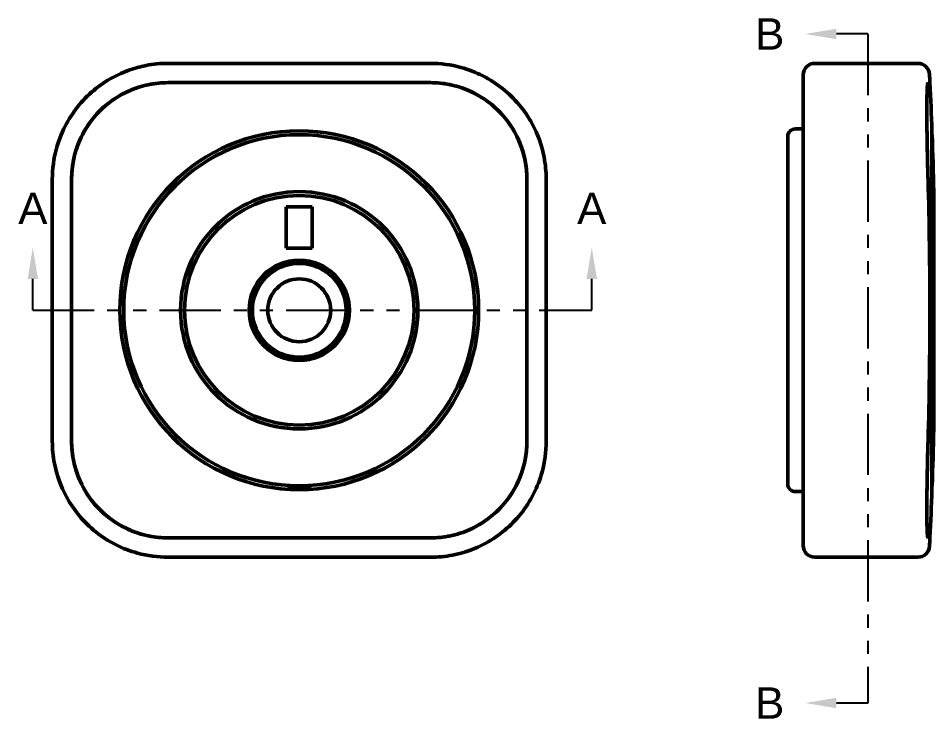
# Model space of a CAD drawing. Header units: inches. Extents: x 0.9 to 14.9, y -1.6 to 10.6.
# Drawn here: x 5.92 to 12.92, y 5.21 to 10.57 of the extents above; entities that cross this region are included whole.
import ezdxf

# ---------------------------------------------------------------- set-up
doc = ezdxf.new("R2010")
doc.units = ezdxf.units.IN
doc.header["$LTSCALE"] = 0.75
doc.header["$MEASUREMENT"] = 0
doc.linetypes.add('PHANTOM2', pattern=[1.25, 0.625, -0.125, 0.125, -0.125, 0.125, -0.125])
doc.layers.add('Annotations', color=7, linetype='Continuous', lineweight=25)
doc.layers.add('Visible', color=7, linetype='Continuous', lineweight=50)
doc.styles.get("Standard").update_dxf_attribs({"font": 'arial.ttf'})

msp = doc.modelspace()

# ---------------------------------------------------------------- linework, layer by layer
at = {"layer": 'Annotations'}
for p, q in [((12.4181, 10.4464), (12.1781, 10.4464)), ((6.0279, 8.3319), (6.0279, 8.5719)), ((10.3052, 8.3319), (10.3052, 8.5719)), ((12.4181, 5.3263), (12.1781, 5.3263))]:
    msp.add_line(p, q, dxfattribs=at)
at = {"layer": 'Annotations', "linetype": 'PHANTOM2', "lineweight": 25}
for p, q in [((12.4181, 10.4464), (12.4181, 5.3263)), ((6.0279, 8.3319), (10.3052, 8.3319))]:
    msp.add_line(p, q, dxfattribs=at)
at = {"layer": 'Annotations'}
for points in [[(12.1781, 10.4064), (11.9381, 10.4464), (12.1781, 10.4864)], [(5.9879, 8.5719), (6.0279, 8.8119), (6.0679, 8.5719)], [(10.2652, 8.5719), (10.3052, 8.8119), (10.3452, 8.5719)], [(12.1781, 5.2863), (11.9381, 5.3263), (12.1781, 5.3663)]]:
    msp.add_solid(points, dxfattribs=at)
at = {"layer": 'Visible', "extrusion": (1, -2.22045e-16, 2.9665e-13)}
for p, q in [((12.787, 10.2216, 1.0039), (12.0116, 10.2216, 1.0039)), ((11.923, 9.7197, 1.0039), (11.864, 9.7197, 1.0039)), ((12.9089, 9.6754), (12.91, 9.6754)), ((11.8049, 9.3358, 1.3287), (11.8049, 7.3279, 1.3287)), ((11.923, 9.3358, 1.8012), (11.923, 7.3279, 1.8012)), ((11.923, 6.9441, 1.0039), (11.864, 6.9441, 1.0039)), ((12.9089, 6.9884), (12.91, 6.9884)), ((12.787, 6.4421, 1.0039), (12.0116, 6.4421, 1.0039))]:
    msp.add_line(p, q, dxfattribs=at)
at = {"layer": 'Visible'}
for p, q in [((7.7102, 8.4742, -0.0006), (7.7374, 8.4742, -0.0006)), ((8.396, 8.4742, -0.0006), (8.4232, 8.4742, -0.0006)), ((8.0372, 6.9736, 0.4453), (8.0962, 6.9736, 0.4453))]:
    msp.add_line(p, q, dxfattribs=at)
at = {"layer": 'Visible', "extrusion": (0, 0, -1)}
for centre, radius in [((-8.0667, 8.3319, -0.5454), 1.373), ((-8.0667, 8.3319, -0.5464), 1.3435), ((-8.0667, 8.3319, -0.3045), 0.3839), ((-8.0667, 8.3319, -0.4453), 0.2406)]:
    msp.add_circle(centre, radius, dxfattribs=at)
at = {"layer": 'Visible'}
for centre, radius in [((8.0667, 8.3319, 0.5586), 0.908), ((8.0667, 8.3319, 0.5575), 0.8784), ((8.0667, 8.3319, 0.2977), 0.3588)]:
    msp.add_circle(centre, radius, dxfattribs=at)
for centre, radius, start, end in [((12.0116, 10.133, 1.0039), 0.0886, 90, 180), ((12.8015, 10.133), 0.0886, 2.92468, 90), ((11.864, 9.6606, 1.0039), 0.0591, 90, 180), ((8.0372, 7.0917, 0.4453), 0.1181, 238.02225, 270), ((8.0962, 7.0917, 0.4453), 0.1181, 270, 301.97775), ((12.0116, 6.5307, 1.0039), 0.0886, 180, 270)]:
    msp.add_arc(centre, radius, start, end, dxfattribs=at)
at = {"layer": 'Visible', "extrusion": (1, -2.22045e-16, 2.9665e-13)}
for centre, radius, start, end in [((9.3358, 1.0039, 11.923), 0.7972, 0, 90), ((9.3358, 1.0039, 11.8049), 0.3248, 0, 90), ((8.3319, 0, 12.9222), 0.908, 0, 180), ((7.3279, 1.0039, 11.8049), 0.3248, 90, 180), ((7.3279, 1.0039, 11.923), 0.7972, 90, 180)]:
    msp.add_arc(centre, radius, start, end, dxfattribs=at)
at = {"layer": 'Visible', "extrusion": (2.9665e-13, -2.22045e-16, -1)}
for centre, start, end in [((16.5991, 8.631), 177.07532, 177.19884), ((16.5991, 8.631), 177.19884, 177.91569), ((16.5991, 8.631), 177.97302, 178.81848), ((16.5991, 8.0328), 181.18152, 182.02698), ((16.5991, 8.0328), 182.08431, 182.80116), ((16.5991, 8.0328), 182.80116, 182.92468)]:
    msp.add_arc(centre, 29.5276, start, end, dxfattribs=at)
at = {"layer": 'Visible', "extrusion": (-1, 2.22045e-16, -2.9665e-13)}
for centre, radius in [((-8.3319, 0, -12.9089), 1.373), ((-8.3319, 0, -12.91), 1.3435)]:
    msp.add_arc(centre, radius, 0, 180, dxfattribs=at)
at = {"layer": 'Visible', "extrusion": (0, -1, 0)}
for centre, radius, start, end in [((8.0667, 1.6647, -9.1232), 1.1711, 265.14013, 274.85987), ((8.0667, 1.6647, -8.8067), 1.3312, 265.72599, 274.27401)]:
    msp.add_arc(centre, radius, start, end, dxfattribs=at)
at = {"layer": 'Visible', "extrusion": (1, -1.64697e-16, -8.35989e-17)}
msp.add_arc((8.3319, 1.6647, 7.9675), 1.4099, 289.67993, 304.14406, dxfattribs=at)
at = {"layer": 'Visible', "extrusion": (0, 1, 0)}
for centre, radius, start, end in [((-8.0667, 1.6647, 9.1232), 1.1711, 265.14013, 274.85987), ((-8.0667, 1.6647, 8.8067), 1.3312, 265.72599, 274.27401)]:
    msp.add_arc(centre, radius, start, end, dxfattribs=at)
at = {"layer": 'Visible', "extrusion": (-1, 1.64697e-16, 8.35989e-17)}
msp.add_arc((-8.3319, 1.6647, -7.9675), 1.4099, 235.85594, 250.32007, dxfattribs=at)
at = {"layer": 'Visible', "extrusion": (-1, 0, 0)}
msp.add_arc((-8.3319, 1.6647, -8.1659), 1.4099, 235.85594, 250.32007, dxfattribs=at)
at = {"layer": 'Visible', "extrusion": (1, 0, 0)}
msp.add_arc((8.3319, 1.6647, 8.1659), 1.4099, 289.67993, 304.14406, dxfattribs=at)
at = {"layer": 'Visible', "extrusion": (0, 0, -1)}
for centre, start, end in [((-8.3603, 8.4751, 0.1039), 181.1508, 200.37602), ((-8.3603, 8.1742, 0.1039), 150.21422, 266.25882)]:
    msp.add_arc(centre, 0.0445, start, end, dxfattribs=at)
at = {"layer": 'Visible', "extrusion": (2.98221e-13, 4.21885e-15, -1)}
msp.add_arc((-11.864, 7.0031, -1.0039), 0.0591, 270, 0, dxfattribs=at)
at = {"layer": 'Visible', "extrusion": (2.96624e-13, -4.82593e-16, -1)}
msp.add_arc((-12.8015, 6.5307), 0.0886, 182.92468, 270, dxfattribs=at)
at = {"layer": 'Visible'}
for points, knots in [([(7.0628, 10.2216, 0.4235), (7.0062, 10.2216, 0.422), (6.9496, 10.2162, 0.4207), (6.8052, 10.1882, 0.4176), (6.7189, 10.1572, 0.4161), (6.536, 10.0576, 0.4139), (6.444, 9.9805, 0.4135), (6.2955, 9.7945, 0.4145), (6.24, 9.6852, 0.4159), (6.1875, 9.4933, 0.4196), (6.177, 9.4146, 0.4214), (6.177, 9.3358, 0.4235)], [0, 0, 0, 0, 0.258799, 0.258799, 0.672876, 0.672876, 1.211177, 1.211177, 1.760627, 1.760627, 2.120832, 2.120832, 2.120832, 2.120832]), ([(9.0707, 10.2216, 0.4235), (8.8565, 10.2216, 0.4298), (8.6422, 10.2216, 0.4339), (8.0852, 10.2216, 0.4397), (7.7423, 10.2216, 0.4382), (7.2873, 10.2216, 0.4295), (7.175, 10.2216, 0.4268), (7.0628, 10.2216, 0.4235)], [0, 0, 0, 0, 1.088486, 1.088486, 2.830063, 2.830063, 3.400475, 3.400475, 3.400475, 3.400475]), ([(9.9565, 9.3358, 0.4235), (9.9565, 9.3924, 0.422), (9.951, 9.449, 0.4207), (9.923, 9.5934, 0.4176), (9.892, 9.6796, 0.4161), (9.7925, 9.8626, 0.4139), (9.7153, 9.9546, 0.4135), (9.5294, 10.1031, 0.4145), (9.4201, 10.1586, 0.4159), (9.2282, 10.2111, 0.4196), (9.1494, 10.2216, 0.4214), (9.0707, 10.2216, 0.4235)], [0, 0, 0, 0, 0.258799, 0.258799, 0.672876, 0.672876, 1.211177, 1.211177, 1.760627, 1.760627, 2.120832, 2.120832, 2.120832, 2.120832]), ([(12.8015, 10.2216, 0), (12.8016, 10.2216, 0.2224), (12.7994, 10.2216, 0.4448), (12.793, 10.2216, 0.7794), (12.7903, 10.2216, 0.8917), (12.787, 10.2216, 1.0039)], [1.700238, 1.700238, 1.700238, 1.700238, 2.830063, 2.830063, 3.400475, 3.400475, 3.400475, 3.400475]), ([(6.3246, 9.3358, 0.5153), (6.3246, 9.4299, 0.5125), (6.3426, 9.5231, 0.5103), (6.4131, 9.699, 0.5073), (6.4654, 9.7798, 0.5064), (6.5986, 9.9178, 0.5063), (6.6785, 9.9734, 0.507), (6.8128, 10.0322, 0.5092), (6.8608, 10.0476, 0.5102), (6.9603, 10.0686, 0.5125), (7.0115, 10.074, 0.5138), (7.0628, 10.074, 0.5153)], [0, 0, 0, 0, 0.478185, 0.478185, 0.962736, 0.962736, 1.452377, 1.452377, 1.707924, 1.707924, 1.968785, 1.968785, 1.968785, 1.968785]), ([(6.3246, 9.3358, 0.5153), (6.3246, 9.3853, 0.5138), (6.3296, 9.4346, 0.5125), (6.3493, 9.5315, 0.5103), (6.364, 9.5788, 0.5093), (6.4208, 9.7127, 0.5071), (6.4753, 9.793, 0.5063), (6.6121, 9.9283, 0.5064), (6.6932, 9.982, 0.5072), (6.8713, 10.0552, 0.5102), (6.9666, 10.074, 0.5125), (7.0628, 10.074, 0.5153)], [-1.96888, -1.96888, -1.96888, -1.96888, -1.71747, -1.71747, -1.466589, -1.466589, -0.978307, -0.978307, -0.488853, -0.488853, 0, 0, 0, 0]), ([(7.0628, 10.074, 0.5153), (7.4017, 10.074, 0.5251), (7.7367, 10.074, 0.5296), (8.3967, 10.074, 0.5296), (8.7317, 10.074, 0.5251), (9.0707, 10.074, 0.5153)], [147.125965, 147.125965, 147.125965, 147.125965, 148.802263, 148.802263, 150.478561, 150.478561, 150.478561, 150.478561]), ([(7.0628, 10.074, 0.5153), (7.4017, 10.074, 0.5251), (7.7367, 10.074, 0.5296), (8.3967, 10.074, 0.5296), (8.7317, 10.074, 0.5251), (9.0707, 10.074, 0.5153)], [147.125965, 147.125965, 147.125965, 147.125965, 148.802263, 148.802263, 150.478561, 150.478561, 150.478561, 150.478561]), ([(9.0707, 10.074, 0.5153), (9.1648, 10.074, 0.5125), (9.258, 10.056, 0.5103), (9.4339, 9.9855, 0.5073), (9.5147, 9.9332, 0.5064), (9.6527, 9.8, 0.5063), (9.7082, 9.7201, 0.507), (9.7671, 9.5858, 0.5092), (9.7825, 9.5378, 0.5102), (9.8035, 9.4383, 0.5125), (9.8088, 9.3871, 0.5138), (9.8088, 9.3358, 0.5153)], [0, 0, 0, 0, 0.478185, 0.478185, 0.962736, 0.962736, 1.452377, 1.452377, 1.707924, 1.707924, 1.968785, 1.968785, 1.968785, 1.968785]), ([(9.0707, 10.074, 0.5153), (9.1201, 10.074, 0.5138), (9.1695, 10.069, 0.5125), (9.2663, 10.0493, 0.5103), (9.3136, 10.0346, 0.5093), (9.4475, 9.9778, 0.5071), (9.5278, 9.9233, 0.5063), (9.6632, 9.7865, 0.5064), (9.7169, 9.7054, 0.5072), (9.79, 9.5273, 0.5102), (9.8088, 9.432, 0.5125), (9.8088, 9.3358, 0.5153)], [-1.96888, -1.96888, -1.96888, -1.96888, -1.71747, -1.71747, -1.466589, -1.466589, -0.978307, -0.978307, -0.488853, -0.488853, 0, 0, 0, 0]), ([(12.8788, 9.3358, 1.7421), (12.8761, 9.4299, 1.7421), (12.8739, 9.5231, 1.7241), (12.8708, 9.699, 1.6536), (12.87, 9.7798, 1.6013), (12.8698, 9.9178, 1.4681), (12.8705, 9.9734, 1.3883), (12.8728, 10.0322, 1.2539), (12.8737, 10.0476, 1.2059), (12.876, 10.0686, 1.1065), (12.8773, 10.074, 1.0553), (12.8788, 10.074, 1.0039)], [0, 0, 0, 0, 0.478185, 0.478185, 0.962736, 0.962736, 1.452377, 1.452377, 1.707924, 1.707924, 1.968785, 1.968785, 1.968785, 1.968785]), ([(12.8788, 9.3358, 1.7421), (12.8774, 9.3853, 1.7421), (12.8761, 9.4346, 1.7372), (12.8738, 9.5315, 1.7174), (12.8729, 9.5788, 1.7027), (12.8706, 9.7127, 1.6459), (12.8699, 9.793, 1.5914), (12.8699, 9.9283, 1.4546), (12.8707, 9.982, 1.3735), (12.8738, 10.0552, 1.1954), (12.876, 10.074, 1.1001), (12.8788, 10.074, 1.0039)], [-1.96888, -1.96888, -1.96888, -1.96888, -1.71747, -1.71747, -1.466589, -1.466589, -0.978307, -0.978307, -0.488853, -0.488853, 0, 0, 0, 0]), ([(6.177, 9.3358, 0.4235), (6.177, 9.1216, 0.4298), (6.177, 8.9074, 0.4339), (6.177, 8.3503, 0.4397), (6.177, 8.0075, 0.4382), (6.177, 7.5524, 0.4295), (6.177, 7.4402, 0.4268), (6.177, 7.3279, 0.4235)], [0, 0, 0, 0, 1.088486, 1.088486, 2.830063, 2.830063, 3.400475, 3.400475, 3.400475, 3.400475]), ([(6.3246, 7.3279, 0.5153), (6.3246, 7.6669, 0.5251), (6.3246, 8.0019, 0.5296), (6.3246, 8.6618, 0.5296), (6.3246, 8.9969, 0.5251), (6.3246, 9.3358, 0.5153)], [147.125965, 147.125965, 147.125965, 147.125965, 148.802263, 148.802263, 150.478561, 150.478561, 150.478561, 150.478561]), ([(6.3246, 7.3279, 0.5153), (6.3246, 7.6669, 0.5251), (6.3246, 8.0019, 0.5296), (6.3246, 8.6618, 0.5296), (6.3246, 8.9969, 0.5251), (6.3246, 9.3358, 0.5153)], [147.125965, 147.125965, 147.125965, 147.125965, 148.802263, 148.802263, 150.478561, 150.478561, 150.478561, 150.478561]), ([(9.8088, 9.3358, 0.5153), (9.8088, 8.9969, 0.5251), (9.8088, 8.6618, 0.5296), (9.8088, 8.0019, 0.5296), (9.8088, 7.6669, 0.5251), (9.8088, 7.3279, 0.5153)], [147.125965, 147.125965, 147.125965, 147.125965, 148.802263, 148.802263, 150.478561, 150.478561, 150.478561, 150.478561]), ([(9.8088, 9.3358, 0.5153), (9.8088, 8.9969, 0.5251), (9.8088, 8.6618, 0.5296), (9.8088, 8.0019, 0.5296), (9.8088, 7.6669, 0.5251), (9.8088, 7.3279, 0.5153)], [147.125965, 147.125965, 147.125965, 147.125965, 148.802263, 148.802263, 150.478561, 150.478561, 150.478561, 150.478561]), ([(9.9565, 7.3279, 0.4235), (9.9565, 7.5421, 0.4298), (9.9565, 7.7563, 0.4339), (9.9565, 8.3134, 0.4397), (9.9565, 8.6563, 0.4382), (9.9565, 9.1113, 0.4295), (9.9565, 9.2236, 0.4268), (9.9565, 9.3358, 0.4235)], [0, 0, 0, 0, 1.088486, 1.088486, 2.830063, 2.830063, 3.400475, 3.400475, 3.400475, 3.400475]), ([(12.8788, 7.3279, 1.7421), (12.8886, 7.6669, 1.7421), (12.8932, 8.0019, 1.7421), (12.8932, 8.6618, 1.7421), (12.8886, 8.9969, 1.7421), (12.8788, 9.3358, 1.7421)], [147.125965, 147.125965, 147.125965, 147.125965, 148.802263, 148.802263, 150.478561, 150.478561, 150.478561, 150.478561]), ([(12.8788, 7.3279, 1.7421), (12.8886, 7.6669, 1.7421), (12.8932, 8.0019, 1.7421), (12.8932, 8.6618, 1.7421), (12.8886, 8.9969, 1.7421), (12.8788, 9.3358, 1.7421)], [147.125965, 147.125965, 147.125965, 147.125965, 148.802263, 148.802263, 150.478561, 150.478561, 150.478561, 150.478561]), ([(6.177, 7.3279, 0.4235), (6.177, 7.2714, 0.422), (6.1824, 7.2148, 0.4207), (6.2104, 7.0703, 0.4176), (6.2414, 6.9841, 0.4161), (6.341, 6.8011, 0.4139), (6.4181, 6.7091, 0.4135), (6.604, 6.5607, 0.4145), (6.7134, 6.5051, 0.4159), (6.9053, 6.4527, 0.4196), (6.984, 6.4421, 0.4214), (7.0628, 6.4421, 0.4235)], [0, 0, 0, 0, 0.258799, 0.258799, 0.672876, 0.672876, 1.211177, 1.211177, 1.760627, 1.760627, 2.120832, 2.120832, 2.120832, 2.120832]), ([(7.0628, 6.5897, 0.5153), (6.9687, 6.5897, 0.5125), (6.8755, 6.6077, 0.5103), (6.6996, 6.6782, 0.5073), (6.6188, 6.7306, 0.5064), (6.4808, 6.8637, 0.5063), (6.4252, 6.9436, 0.507), (6.3664, 7.078, 0.5092), (6.351, 7.126, 0.5102), (6.3299, 7.2254, 0.5125), (6.3246, 7.2766, 0.5138), (6.3246, 7.3279, 0.5153)], [0, 0, 0, 0, 0.478185, 0.478185, 0.962736, 0.962736, 1.452377, 1.452377, 1.707924, 1.707924, 1.968785, 1.968785, 1.968785, 1.968785]), ([(7.0628, 6.5897, 0.5153), (7.0133, 6.5897, 0.5138), (6.964, 6.5947, 0.5125), (6.8671, 6.6144, 0.5103), (6.8198, 6.6291, 0.5093), (6.6859, 6.686, 0.5071), (6.6056, 6.7404, 0.5063), (6.4703, 6.8772, 0.5064), (6.4166, 6.9583, 0.5072), (6.3434, 7.1365, 0.5102), (6.3246, 7.2317, 0.5125), (6.3246, 7.3279, 0.5153)], [-1.96888, -1.96888, -1.96888, -1.96888, -1.71747, -1.71747, -1.466589, -1.466589, -0.978307, -0.978307, -0.488853, -0.488853, 0, 0, 0, 0]), ([(9.0707, 6.4421, 0.4235), (9.1272, 6.4421, 0.422), (9.1838, 6.4475, 0.4207), (9.3283, 6.4756, 0.4176), (9.4145, 6.5066, 0.4161), (9.5975, 6.6061, 0.4139), (9.6895, 6.6833, 0.4135), (9.8379, 6.8692, 0.4145), (9.8935, 6.9785, 0.4159), (9.9459, 7.1704, 0.4196), (9.9565, 7.2492, 0.4214), (9.9565, 7.3279, 0.4235)], [0, 0, 0, 0, 0.258799, 0.258799, 0.672876, 0.672876, 1.211177, 1.211177, 1.760627, 1.760627, 2.120832, 2.120832, 2.120832, 2.120832]), ([(9.8088, 7.3279, 0.5153), (9.8088, 7.2338, 0.5125), (9.7909, 7.1406, 0.5103), (9.7203, 6.9647, 0.5073), (9.668, 6.8839, 0.5064), (9.5349, 6.7459, 0.5063), (9.455, 6.6904, 0.507), (9.3206, 6.6315, 0.5092), (9.2726, 6.6161, 0.5102), (9.1732, 6.5951, 0.5125), (9.122, 6.5897, 0.5138), (9.0707, 6.5897, 0.5153)], [0, 0, 0, 0, 0.478185, 0.478185, 0.962736, 0.962736, 1.452377, 1.452377, 1.707924, 1.707924, 1.968785, 1.968785, 1.968785, 1.968785]), ([(9.8088, 7.3279, 0.5153), (9.8088, 7.2785, 0.5138), (9.8039, 7.2291, 0.5125), (9.7842, 7.1323, 0.5103), (9.7695, 7.085, 0.5093), (9.7126, 6.9511, 0.5071), (9.6582, 6.8708, 0.5063), (9.5213, 6.7354, 0.5064), (9.4402, 6.6817, 0.5072), (9.2621, 6.6085, 0.5102), (9.1668, 6.5897, 0.5125), (9.0707, 6.5897, 0.5153)], [-1.96888, -1.96888, -1.96888, -1.96888, -1.71747, -1.71747, -1.466589, -1.466589, -0.978307, -0.978307, -0.488853, -0.488853, 0, 0, 0, 0]), ([(12.8788, 6.5897, 1.0039), (12.8761, 6.5897, 1.098), (12.8739, 6.6077, 1.1913), (12.8708, 6.6782, 1.3672), (12.87, 6.7306, 1.448), (12.8698, 6.8637, 1.5859), (12.8705, 6.9436, 1.6415), (12.8728, 7.078, 1.7003), (12.8737, 7.126, 1.7157), (12.876, 7.2254, 1.7368), (12.8773, 7.2766, 1.7421), (12.8788, 7.3279, 1.7421)], [0, 0, 0, 0, 0.478185, 0.478185, 0.962736, 0.962736, 1.452377, 1.452377, 1.707924, 1.707924, 1.968785, 1.968785, 1.968785, 1.968785]), ([(12.8788, 6.5897, 1.0039), (12.8774, 6.5897, 1.0534), (12.8761, 6.5947, 1.1028), (12.8738, 6.6144, 1.1996), (12.8729, 6.6291, 1.2469), (12.8706, 6.686, 1.3808), (12.8699, 6.7404, 1.4611), (12.8699, 6.8772, 1.5965), (12.8707, 6.9583, 1.6502), (12.8738, 7.1365, 1.7233), (12.876, 7.2317, 1.7421), (12.8788, 7.3279, 1.7421)], [-1.96888, -1.96888, -1.96888, -1.96888, -1.71747, -1.71747, -1.466589, -1.466589, -0.978307, -0.978307, -0.488853, -0.488853, 0, 0, 0, 0]), ([(9.0707, 6.5897, 0.5153), (8.7317, 6.5897, 0.5251), (8.3967, 6.5897, 0.5296), (7.7367, 6.5897, 0.5296), (7.4017, 6.5897, 0.5251), (7.0628, 6.5897, 0.5153)], [147.125965, 147.125965, 147.125965, 147.125965, 148.802263, 148.802263, 150.478561, 150.478561, 150.478561, 150.478561]), ([(9.0707, 6.5897, 0.5153), (8.7317, 6.5897, 0.5251), (8.3967, 6.5897, 0.5296), (7.7367, 6.5897, 0.5296), (7.4017, 6.5897, 0.5251), (7.0628, 6.5897, 0.5153)], [147.125965, 147.125965, 147.125965, 147.125965, 148.802263, 148.802263, 150.478561, 150.478561, 150.478561, 150.478561]), ([(7.0628, 6.4421, 0.4235), (7.277, 6.4421, 0.4298), (7.4912, 6.4421, 0.4339), (8.0483, 6.4421, 0.4397), (8.3911, 6.4421, 0.4382), (8.8462, 6.4421, 0.4295), (8.9584, 6.4421, 0.4268), (9.0707, 6.4421, 0.4235)], [0, 0, 0, 0, 1.088486, 1.088486, 2.830063, 2.830063, 3.400475, 3.400475, 3.400475, 3.400475]), ([(12.787, 6.4421, 1.0039), (12.7933, 6.4421, 0.7898), (12.7975, 6.4421, 0.5755), (12.8009, 6.4421, 0.2408), (12.8015, 6.4421, 0.1204), (12.8015, 6.4421, 0)], [0, 0, 0, 0, 1.088486, 1.088486, 1.700238, 1.700238, 1.700238, 1.700238])]:
    msp.add_open_spline(points, degree=3, knots=knots, dxfattribs=at)
for points in [[(12.8788, 10.074, 1.0039), (12.8886, 10.074, 0.665), (12.8932, 10.074, 0.33), (12.8932, 10.074)], [(12.8788, 10.074, 1.0039), (12.8886, 10.074, 0.665), (12.8932, 10.074, 0.33), (12.8932, 10.074)], [(12.8932, 6.5897), (12.8932, 6.5897, 0.33), (12.8886, 6.5897, 0.665), (12.8788, 6.5897, 1.0039)], [(12.8932, 6.5897), (12.8932, 6.5897, 0.33), (12.8886, 6.5897, 0.665), (12.8788, 6.5897, 1.0039)]]:
    msp.add_open_spline(points, degree=3, dxfattribs=at)

# ---------------------------------------------------------------- texts
at = {"layer": 'Annotations', "char_height": 0.24, "attachment_point": 5}
for s, insert in [('B', (11.6675, 10.4464)), ('A', (6.0279, 9.1119)), ('A', (10.3052, 9.1119)), ('B', (11.6675, 5.3263))]:
    msp.add_mtext(s, dxfattribs=dict(at, insert=insert))

doc.saveas('drawing.dxf')
